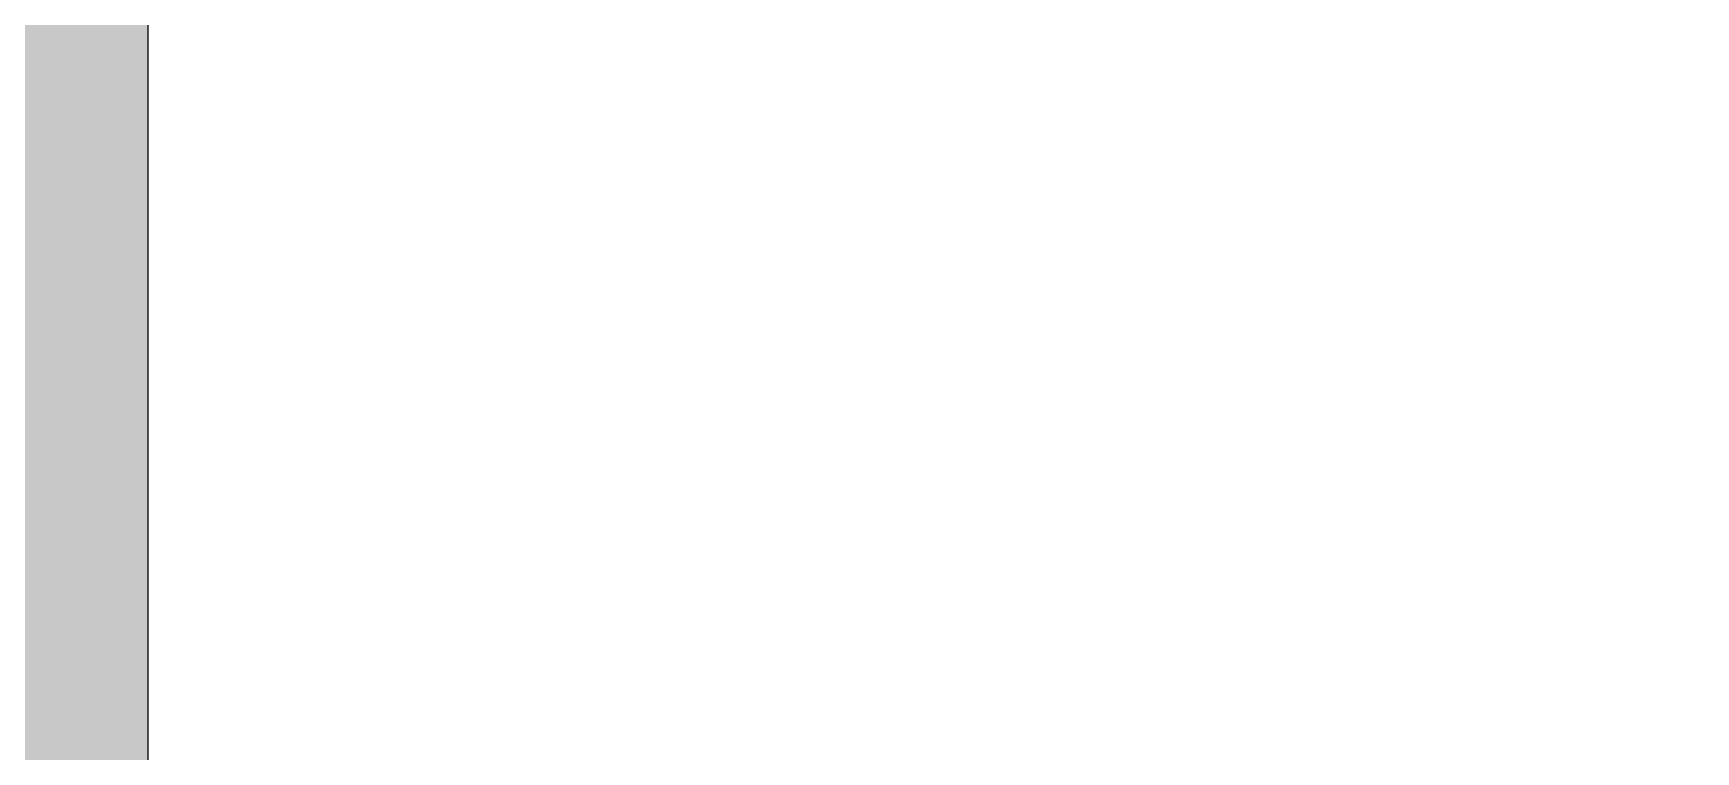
# Model space of a CAD drawing. Header units: millimetres. Extents: x 989.2 to 1073.6, y 1022.3 to 1081.3.
# Drawn here: x 1016.8421 to 1017.3231, y 1074.9857 to 1075.1938 of the extents above; entities that cross this region are included whole.
import ezdxf

# ---------------------------------------------------------------- set-up
doc = ezdxf.new("R2010")
doc.units = ezdxf.units.MM
doc.layers.add('ALVENARIA', color=4, linetype='Continuous')
doc.layers.add('HACHURA', color=253, linetype='Continuous')

msp = doc.modelspace()

# ---------------------------------------------------------------- hatches: boundary and pattern name
at = {"layer": 'HACHURA', "ltscale": 0.05}
h = msp.add_hatch(color=256, dxfattribs=at)
h.dxf.hatch_style = 1
h.paths.add_polyline_path([(1017.825182593749, 1078.599628852427), (1016.625182593749, 1078.599628852427), (1016.625182593749, 1077.399628852427), (1017.325182593749, 1077.399628852427), (1017.325182593749, 1077.649628852427), (1017.575182593749, 1077.649628852427), (1017.575182593749, 1077.899628852427), (1017.825182593749, 1077.899628852427)])
h.paths.add_polyline_path([(1019.125182593749, 1078.349628852427), (1021.375182593749, 1078.349628852427), (1021.375182593749, 1074.549628852427), (1020.675182593749, 1074.549628852427), (1020.675182593749, 1073.649628852427), (1021.575182593749, 1073.649628852427), (1021.575182593749, 1078.199628852427), (1029.625182593749, 1078.199628852427), (1029.625182593749, 1070.799628852427), (1030.025182593749, 1070.799628852427), (1030.025182593749, 1078.599628852427), (1018.825182593749, 1078.599628852427), (1018.825182593749, 1077.399628852427), (1019.125182593749, 1077.399628852427)])
h.paths.add_polyline_path([(1017.825182593749, 1076.399628852427), (1016.625182593749, 1076.399628852427), (1016.625182593749, 1065.249628852427), (1024.475182593749, 1065.249628852427), (1024.475182593749, 1065.649628852427), (1024.275182593749, 1065.649628852427), (1018.825182593749, 1065.649628852427), (1017.025182593749, 1065.649628852427), (1017.025182593749, 1073.649628852427), (1019.325182593749, 1073.649628852427), (1019.325182593749, 1076.099628852427), (1019.125182593749, 1076.099628852427), (1019.125182593749, 1073.849628852427), (1018.125182593749, 1073.849628852427), (1016.875182593749, 1073.849628852427), (1016.875182593749, 1076.099628852427), (1017.205181369413, 1076.099628852427), (1017.825182593749, 1076.099628852427)])
h.paths.add_polyline_path([(1024.475182593749, 1072.149628852427), (1024.275182593749, 1072.149628852427), (1024.275182593749, 1073.649628852427), (1024.475182593749, 1073.649628852427), (1024.475182593749, 1073.899628852427), (1022.575182593749, 1073.899628852427), (1022.575182593749, 1073.649628852427), (1024.075182593749, 1073.649628852427), (1024.075182593749, 1072.149628852427), (1024.075182593749, 1071.149628852427), (1023.075182593749, 1071.149628852427), (1021.575182593749, 1071.149628852427), (1021.575182593749, 1072.649628852427), (1021.325182593749, 1072.649628852427), (1021.325182593749, 1070.749628852427), (1021.575182593749, 1070.749628852427), (1021.575182593749, 1070.949628852427), (1023.075182593749, 1070.949628852427), (1023.075182593749, 1070.749628852427), (1024.475182593749, 1070.749628852427)], flags=17)
h.paths.add_polyline_path([(1023.075182593749, 1072.649628852427), (1022.575182593749, 1072.649628852427), (1022.575182593749, 1072.149628852427), (1023.075182593749, 1072.149628852427)], flags=17)
h.paths.add_polyline_path([(1030.025182593749, 1068.199628852427), (1029.625182593749, 1068.199628852427), (1029.625182593749, 1065.649628852427), (1027.075182593749, 1065.649628852427), (1027.075182593749, 1065.249628852427), (1030.025182593749, 1065.249628852427)])

# ---------------------------------------------------------------- linework, layer by layer
at = {"layer": 'ALVENARIA'}
msp.add_line((1016.875182593749, 1076.099628852427), (1016.875182593749, 1073.849628852427), dxfattribs=at)

doc.saveas('drawing.dxf')
